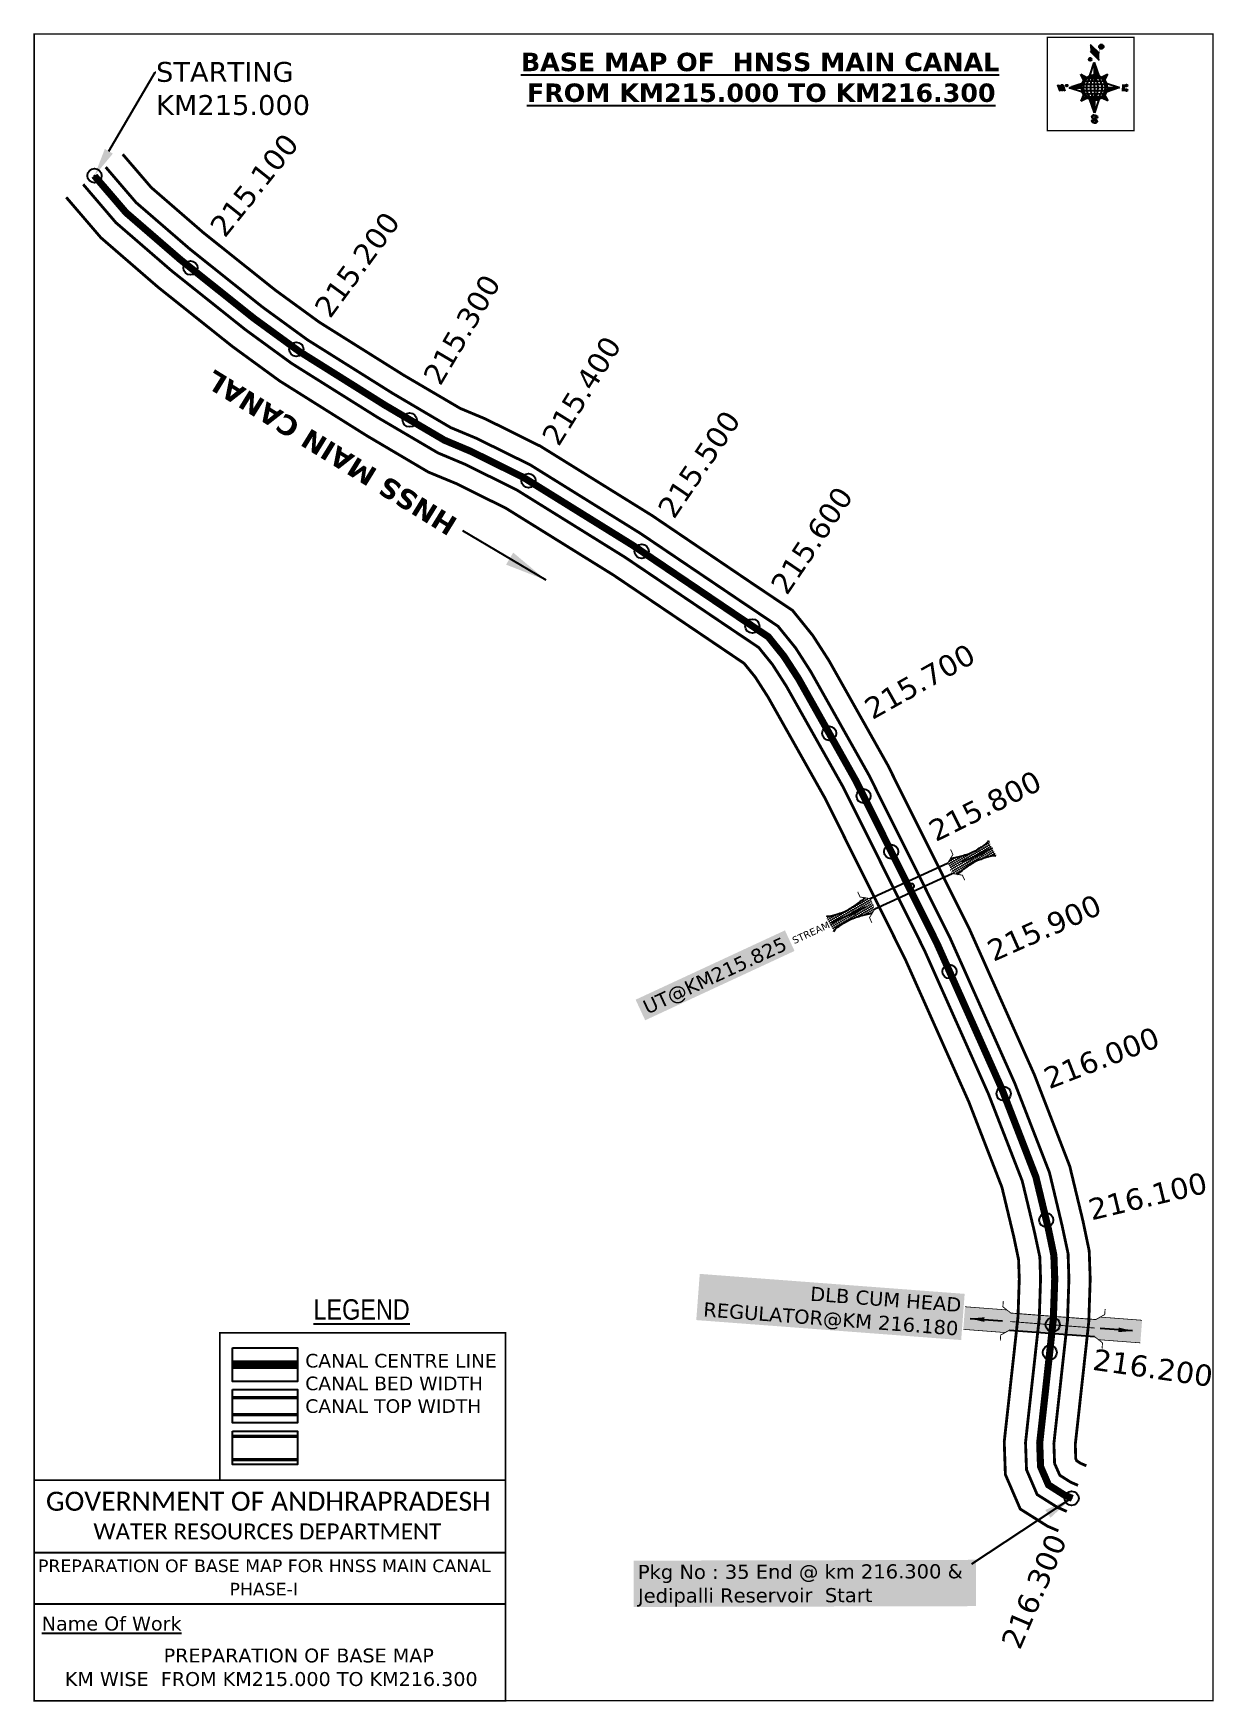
# Model space of a CAD drawing. Header units: inches. Extents: x 742597 to 743429, y 1629145 to 1630322.
import ezdxf
from ezdxf import colors
from ezdxf.entities.mleader import LeaderData, LeaderLine
from ezdxf.enums import TextEntityAlignment as Align
from ezdxf.math import Vec2, Vec3

# ---------------------------------------------------------------- set-up
doc = ezdxf.new("R2010")
doc.units = ezdxf.units.IN
doc.header["$MEASUREMENT"] = 0
doc.header["$PDMODE"] = 32
doc.header["$PDSIZE"] = 10
doc.linetypes.add('ACAD_ISO02W100', pattern=[15, 12, -3])
doc.linetypes.add('HIDDEN2', pattern=[0.1875, 0.125, -0.0625])
for name, color, linetype in [('AQUADUCT', 1, 'Continuous'), ('bord', 1, 'Continuous'), ('CANAL1', 1, 'Continuous'), ('CSMark', 72, 'Continuous'), ('DCBMS', 232, 'Continuous'), ('PAGE', 7, 'Continuous'), ('STRUCTURE', 5, 'Continuous'), ('TEXT', 7, 'Continuous')]:
    doc.layers.add(name, color=color, linetype=linetype)
doc.styles.add('ARIALN', font='ARIALN_1.TTF')
doc.styles.get("Standard").update_dxf_attribs({"font": 'verdana_0.ttf'})
doc.dimstyles.get("Standard").update_dxf_attribs({"dimtxt": 0.18, "dimasz": 0.18, "dimexe": 0.18, "dimexo": 0.0625, "dimgap": 0.09, "dimtad": 0, "dimtih": 1, "dimtoh": 1, "dimdec": 4, "dimzin": 0, "dimdsep": 46, "dimtxsty": 'Standard', "dimcen": 0.09, "dimadec": 0, "dimazin": 0, "dimtfac": 1, "dimtdec": 4, "dimtofl": 0, "dimtmove": 0, "dimatfit": 3, "dimfxl": 0, "dimtolj": 1, "dimtzin": 0, "dimarcsym": 0})
pattern_1 = [(267.297113149, (-8720374.938, 50637915.138), (10.5367255337, -0.497431438), [])]
pattern_2 = [(357.297113149, (-8720374.938, 50637915.138), (0.497431438, 10.5367255337), [])]

# ---------------------------------------------------------------- blocks, each defined once
blk = doc.blocks.new('*X16')
at = {"color": 0, "linetype": 'Continuous'}
for p, q in [((6321.6, 240.5), (6322.3, 241.2)), ((6321.6, 240.3), (6322.3, 241)), ((6321.6, 240.1), (6322.3, 240.8)), ((6321.6, 239.9), (6322.4, 240.7)), ((6321.6, 239.8), (6322.4, 240.6)), ((6321.6, 239.6), (6322.5, 240.5)), ((6321.6, 239.4), (6322.5, 240.3)), ((6321.6, 239.2), (6322.6, 240.2)), ((6321.7, 239.1), (6322.6, 240.1)), ((6321.8, 240.8), (6322.4, 241.4)), ((6321.8, 239), (6322.7, 240)), ((6321.8, 239), (6322.8, 239.9)), ((6321.9, 238.9), (6322.9, 239.8)), ((6322, 238.8), (6323, 239.7)), ((6322.1, 241.3), (6322.4, 241.6)), ((6322.1, 238.7), (6323.1, 239.6)), ((6322.2, 238.6), (6323.1, 239.6)), ((6322.3, 238.5), (6323.2, 239.5)), ((6322.4, 238.5), (6323.3, 239.4)), ((6322.5, 238.4), (6323.4, 239.3)), ((6322.7, 238.4), (6323.6, 239.3)), ((6322.8, 238.3), (6323.7, 239.2)), ((6322.9, 238.3), (6323.8, 239.1)), ((6323.1, 238.2), (6323.9, 239.1)), ((6323.2, 238.2), (6324, 239)), ((6323.3, 238.2), (6324.2, 239)), ((6323.5, 238.1), (6324.3, 238.9)), ((6323.7, 238.1), (6324.4, 238.9)), ((6323.8, 238.1), (6324.6, 238.8)), ((6324.1, 238.2), (6324.7, 238.8)), ((6324.3, 238.3), (6324.9, 238.8)), ((6324.6, 238.3), (6325.1, 238.8)), ((6324.8, 238.4), (6325.2, 238.8)), ((6325.1, 238.5), (6325.4, 238.8)), ((6325.4, 238.6), (6325.6, 238.8))]:
    blk.add_line(p, q, dxfattribs=at)
blk = doc.blocks.new('*X15')
at = {"color": 0, "linetype": 'Continuous'}
for p, q in [((6324.4, 240.3), (6324.5, 240.4)), ((6324.6, 240.3), (6324.8, 240.5)), ((6324.7, 240.2), (6325, 240.5)), ((6324.8, 240.2), (6325.2, 240.6)), ((6325, 240.1), (6325.5, 240.6)), ((6325.1, 240.1), (6325.6, 240.6)), ((6325.2, 240), (6325.8, 240.6)), ((6325.3, 240), (6326, 240.6)), ((6325.4, 239.9), (6326.1, 240.6)), ((6325.5, 239.8), (6326.2, 240.5)), ((6325.6, 239.8), (6326.3, 240.5)), ((6325.7, 239.7), (6326.5, 240.4)), ((6325.9, 239.6), (6326.6, 240.3)), ((6326, 239.5), (6326.7, 240.3)), ((6326, 239.4), (6326.8, 240.2)), ((6326.1, 239.3), (6327, 240.2)), ((6326.2, 239.3), (6327.1, 240.1)), ((6326.3, 239.2), (6327.1, 240)), ((6326.4, 239.1), (6327.2, 239.9)), ((6326.5, 239), (6327.3, 239.8)), ((6326.5, 238.9), (6327.4, 239.7)), ((6326.6, 238.8), (6327.5, 239.6)), ((6326.7, 238.7), (6327.5, 239.5)), ((6326.8, 238.6), (6327.6, 239.4)), ((6326.8, 238.5), (6327.7, 239.3)), ((6326.8, 236.5), (6327.4, 237)), ((6326.9, 238.3), (6327.8, 239.2)), ((6326.9, 238.2), (6327.9, 239.1)), ((6326.9, 236.8), (6327.6, 237.4)), ((6327, 238.1), (6327.8, 239)), ((6327, 237.9), (6327.8, 238.8)), ((6327, 237.8), (6327.8, 238.6)), ((6327, 237.6), (6327.8, 238.4)), ((6327, 237.4), (6327.8, 238.2)), ((6327, 237.3), (6327.8, 238)), ((6327, 237.1), (6327.8, 237.9))]:
    blk.add_line(p, q, dxfattribs=at)
blk = doc.blocks.new('H')
at = {"layer": 'bord', "extrusion": (0.000427885, 0.004792, 0.999988)}
h = blk.add_hatch(dxfattribs=at)
h.set_pattern_fill('LINE', color=8, scale=84.387686, angle=-2.7029, style=0)
h.set_pattern_definition(pattern_2)
h.paths.add_polyline_path([(-492, 786, -0.090992), (-448, 775), (-486, 912)])
h = blk.add_hatch(dxfattribs=at)
h.set_pattern_fill('LINE', color=8, scale=84.387686, angle=-92.7029, style=0)
h.set_pattern_definition(pattern_1)
h.paths.add_polyline_path([(-625, 665, -0.090992), (-615, 710), (-751, 671)])
h = blk.add_hatch(dxfattribs=at)
h.set_pattern_fill('LINE', color=8, scale=84.387686, angle=-2.7029, style=0)
h.set_pattern_definition(pattern_2)
h.paths.add_polyline_path([(-504, 533, -0.090992), (-549, 543), (-510, 406)])
h = blk.add_hatch(dxfattribs=at)
h.set_pattern_fill('LINE', color=8, scale=84.387686, angle=-92.7029, style=0)
h.set_pattern_definition(pattern_1)
h.paths.add_polyline_path([(-246, 647), (-372, 653, -0.090992), (-382, 609)])
for p, q in [((-519, 1020, -1217), (-435, 927, -1216)), ((-516, 1087, -1217), (-432, 994, -1217)), ((-538, 774, -1216), (-487, 906, -1216)), ((-487, 906, -1216), (-493, 780, -1216)), ((-487, 906, -1216), (-448, 769, -1216)), ((-865, 701, -1215), (-847, 638, -1215)), ((-847, 700, -1215), (-829, 637, -1215)), ((-829, 699, -1215), (-811, 636, -1215)), ((-829, 699, -1215), (-811, 698, -1215)), ((-811, 698, -1215), (-794, 635, -1215)), ((-752, 665, -1215), (-615, 704, -1215)), ((-627, 794, -1216), (-567, 760, -1216)), ((-627, 794, -1216), (-584, 747, -1215)), ((-599, 731, -1215), (-627, 794, -1216)), ((-421, 753, -1216), (-359, 781, -1216)), ((-359, 781, -1216), (-405, 739, -1216)), ((-359, 781, -1216), (-392, 721, -1215)), ((-379, 693, -1215), (-246, 641, -1215)), ((-213, 669, -1215), (-217, 601, -1215)), ((-752, 665, -1215), (-625, 659, -1215)), ((-619, 614, -1215), (-752, 665, -1215)), ((-639, 526, -1214), (-606, 585, -1215)), ((-639, 526, -1214), (-593, 568, -1215)), ((-577, 553, -1215), (-639, 526, -1214)), ((-511, 400, -1214), (-549, 537, -1214)), ((-460, 533, -1215), (-511, 400, -1214)), ((-505, 527, -1214), (-511, 400, -1214)), ((-371, 513, -1214), (-431, 546, -1215)), ((-371, 513, -1214), (-414, 560, -1215)), ((-399, 576, -1215), (-371, 513, -1214)), ((-246, 641, -1215), (-383, 603, -1215)), ((-373, 647, -1215), (-246, 641, -1215)), ((-197, 600, -1215), (-194, 668, -1215))]:
    blk.add_line(p, q, dxfattribs=at)
at = {"layer": 'bord', "color": 8, "linetype": 'ByBlock', "extrusion": (0.000427885, 0.004792, 0.999988)}
for p, q in [((-375, 679, -1215), (-620, 691, -1215)), ((-386, 711, -1215), (-605, 722, -1215)), ((-411, 744, -1216), (-578, 752, -1216)), ((-493, 780, -1216), (-505, 527, -1214)), ((-373, 647, -1215), (-625, 659, -1215)), ((-378, 616, -1215), (-623, 628, -1215)), ((-392, 585, -1215), (-611, 595, -1215)), ((-420, 555, -1215), (-587, 562, -1215))]:
    blk.add_line(p, q, dxfattribs=at)
at = {"layer": 'bord', "extrusion": (0.000427885, 0.004792, 0.999988), "elevation": -1212}
for points, const_width in [([(-522, 960), (-516, 1093)], 1.61), ([(-434, 933), (-428, 1066)], 1.61), ([(-870, 707), (-846, 706)], 0.642), ([(-829, 643), (-821, 678)], 0.642), ([(-793, 641), (-782, 694)], 0.642), ([(-223, 676), (-174, 673)], 0.706), ([(-829, 643), (-855, 644)], 0.642), ([(-811, 642), (-784, 641)], 0.642), ([(-177, 605), (-226, 607)], 0.706), ([(-195, 645), (-185, 644)], 0.706)]:
    blk.add_lwpolyline(points, dxfattribs=dict(at, const_width=const_width))
for points, const_width in [([(-414, 1073, 1), (-398, 1058, 1)], 22.3), ([(-530, 950, 1), (-520, 939, 1)], 14.8), ([(-776, 697, 1), (-769, 690, 1)], 8.9), ([(-180, 618, 1), (-173, 611, 1)], 9.79), ([(-178, 667, 1), (-171, 660, 1)], 9.79), ([(-490, 362, 1), (-498, 369, 1)], 11.1), ([(-525, 322, 1), (-533, 329, 1)], 11.1)]:
    blk.add_lwpolyline(points, format="xyb", close=True, dxfattribs=dict(at, const_width=const_width))
for points in [[(-537, 317), (-531, 310), (-520, 307), (-505, 307), (-494, 310), (-486, 318), (-487, 326), (-491, 333), (-494, 336), (-503, 341), (-522, 347), (-530, 352), (-534, 355), (-537, 363), (-537, 373), (-530, 381), (-520, 384), (-504, 384), (-493, 380), (-487, 373)], [(-522, 348), (-526, 354), (-528, 361), (-528, 371), (-526, 375), (-521, 381), (-515, 384)], [(-505, 307), (-499, 312), (-497, 319), (-497, 327), (-501, 335), (-509, 343)]]:
    blk.add_lwpolyline(points, dxfattribs=at)
at = {"layer": 'bord', "extrusion": (0.000427885, 0.004792, 0.999988)}
for centre, radius in [((-406, 1065, -1212), 22.3), ((-525, 944, -1212), 14.8), ((-773, 694, -1212), 8.9), ((-498, 659, -1212), 127), ((-177, 615, -1212), 9.79), ((-174, 663, -1212), 9.79), ((-494, 365, -1212), 11.1), ((-529, 325, -1212), 11.1)]:
    blk.add_circle(centre, radius, dxfattribs=at)
at = {"layer": 'bord', "color": 8, "linetype": 'ByBlock', "extrusion": (0.000427885, 0.004792, 0.999988)}
for centre, radius, start, end in [((-482, 658, -1212), 128, 94.9254, 259.6691), ((-437, 656, -1212), 141, 113.2864, 241.308), ((-316, 651, -1212), 222, 142.5892, 212.0053), ((-560, 662, -1212), 141, 293.2864, 61.308), ((-681, 668, -1212), 222, 322.5892, 32.0053), ((-515, 660, -1212), 128, 274.9254, 79.6691)]:
    blk.add_arc(centre, radius, start, end, dxfattribs=at)
at = {"layer": 'bord', "extrusion": (0.000427885, 0.004792, 0.999988)}
for points in [[(-516, 1093, -1212), (-431, 1000, -1212), (-519, 1026, -1212), (-434, 933, -1212)], [(-864, 707, -1212), (-846, 706, -1212), (-846, 644, -1212), (-829, 643, -1212)], [(-829, 705, -1212), (-811, 704, -1212), (-811, 642, -1212), (-793, 641, -1212)], [(-193, 674, -1212), (-197, 606, -1212), (-213, 675, -1212), (-216, 607, -1212)]]:
    blk.add_solid(points, dxfattribs=at)
at = {"layer": 'bord', "extrusion": (0.000427885, 0.004792, 0.999988), "xscale": 7.977342409717546, "yscale": 7.977342408231451, "zscale": 7.977342408476333, "rotation": 138.0840426661453}
for name, p in [('*X15', (38301, -31929, -1212)), ('*X16', (38314, -31951, -1212))]:
    blk.add_blockref(name, p, dxfattribs=at)
blk = doc.blocks.new('UT')
at = {"layer": 'STRUCTURE'}
h = blk.add_hatch(dxfattribs=at)
h.set_pattern_fill('DASH', color=150, scale=8, angle=-39.6278, style=0)
h.set_pattern_definition([(320.372247933, (-4370.464, -6260.8811), (1.40800153113, 0.132407282), [1, -1])])
h.paths.add_polyline_path([(765163, 1700681.9), (765165.6, 1700680.6), (765167.2, 1700680.3), (765169.1, 1700680), (765172.4, 1700679.6), (765176.4, 1700679.3), (765179.5, 1700679.5), (765183.1, 1700679.9), (765187.7, 1700680.9), (765188.9, 1700681.2), (765193.1, 1700682.2), (765196.1, 1700680.2), (765196.1, 1700672.2), (765193.1, 1700670.2), (765190.5, 1700670.8), (765188.1, 1700671.3), (765185.5, 1700671.8), (765183.6, 1700672.1), (765181, 1700672.5), (765180.3, 1700672.5), (765178.5, 1700672.6), (765176.7, 1700672.6), (765174.6, 1700672.5), (765172.5, 1700672.3), (765170.4, 1700672), (765168.5, 1700671.7), (765166.1, 1700671.2), (765165, 1700670.8), (765163, 1700669.7)])
h.paths.add_polyline_path([(765259.1, 1700682.2), (765256.1, 1700680.2), (765256.1, 1700672.2), (765259.1, 1700670.2), (765261.9, 1700671), (765264.4, 1700671.6), (765266.4, 1700672), (765269.1, 1700672.5), (765272.7, 1700673), (765276.1, 1700673.1), (765278.6, 1700672.9), (765281.2, 1700672.7), (765283.9, 1700672.3), (765286.4, 1700671.9), (765288, 1700671.3), (765289.2, 1700670.6), (765289.1, 1700682.7), (765287.6, 1700681.8), (765285.7, 1700681.2), (765283, 1700680.7), (765281.2, 1700680.4), (765276.7, 1700679.9), (765272.7, 1700679.9), (765268.7, 1700680.3), (765264.8, 1700681), (765261.2, 1700681.7)])
at = {"layer": 'STRUCTURE', "color": 150, "const_width": 0.628}
for points in [[(765190.1, 1700688.2), (765190.1, 1700684.2), (765196.1, 1700680.2), (765256.1, 1700680.2), (765262.1, 1700684.2), (765262.1, 1700688.2)], [(765190.1, 1700664.2), (765190.1, 1700668.2), (765196.1, 1700672.2), (765256.1, 1700672.2), (765262.1, 1700668.2), (765262.1, 1700664.2)]]:
    blk.add_lwpolyline(points, dxfattribs=at)
at = {"layer": 'STRUCTURE', "color": 150}
for points in [[(765196.1, 1700680.2), (765256.1, 1700680.2)], [(765196.1, 1700672.2), (765256.1, 1700672.2)], [(765196.1, 1700672.2), (765256.1, 1700672.2)]]:
    blk.add_lwpolyline(points, dxfattribs=at)
at = {"layer": 'STRUCTURE', "color": 0}
blk.add_circle((765226.1, 1700676.2), 1.89, dxfattribs=at)
at = {"layer": 'STRUCTURE', "color": 150}
for points in [[(765163, 1700681.9), (765164.4, 1700681.1), (765167.9, 1700680.2), (765171.2, 1700679.8), (765176.1, 1700679.4), (765184.7, 1700680.3), (765193.1, 1700682.2)], [(765289.1, 1700682.7), (765287.8, 1700681.9), (765284.3, 1700680.9), (765280.9, 1700680.4), (765276.1, 1700679.8), (765267.4, 1700680.5), (765259.1, 1700682.2)], [(765163, 1700669.7), (765164.3, 1700670.6), (765167.8, 1700671.6), (765171.2, 1700672.1), (765176, 1700672.6), (765184.7, 1700672), (765193.1, 1700670.2)], [(765289.2, 1700670.6), (765287.8, 1700671.4), (765284.2, 1700672.3), (765280.9, 1700672.7), (765276.1, 1700673.1), (765267.4, 1700672.2), (765259.1, 1700670.2)]]:
    blk.add_spline(points, degree=3, dxfattribs=at)
at = {"layer": 'STRUCTURE', "color": 0}
blk.add_text('STREAM', height=5, dxfattribs=at).set_placement((765148.2, 1700675.8), align=Align.MIDDLE_CENTER)
for points in [[(765190.9, 1700676), (765164.2, 1700675.8)], [(765289.3, 1700676.7), (765265.4, 1700676.4)]]:
    blk.add_leader(points, dimstyle='Standard', override={"dimasz": 10, "dimgap": 0.09, "dimtad": 0}, dxfattribs=at)
blk = doc.blocks.new('DLB')
at = {"layer": 'STRUCTURE'}
h = blk.add_hatch(dxfattribs=at)
h.set_pattern_fill('DOTS', color=6, scale=20, angle=320.37224793, style=0)
h.paths.add_polyline_path([(769699.5, 1706950), (769699.5, 1706934), (769729.1, 1706934), (769732.1, 1706936), (769792.1, 1706936), (769795.1, 1706934), (769824.7, 1706934), (769824.7, 1706950), (769795.1, 1706950), (769792.1, 1706948), (769732.1, 1706948), (769729.1, 1706950)])
at = {"layer": 'STRUCTURE', "color": 6, "linetype": 'ACAD_ISO02W100', "ltscale": 0.5, "const_width": 0.5}
for points in [[(769699.5, 1706950), (769729.1, 1706950)], [(769795.1, 1706950), (769824.7, 1706950)], [(769699.5, 1706934), (769729.1, 1706934)], [(769795.1, 1706934), (769824.7, 1706934)]]:
    blk.add_lwpolyline(points, dxfattribs=at)
at = {"layer": 'STRUCTURE', "color": 6, "const_width": 0.628}
for points in [[(769726.1, 1706956), (769726.1, 1706952), (769732.1, 1706948), (769792.1, 1706948), (769798.1, 1706952), (769798.1, 1706956)], [(769732.1, 1706942), (769792.1, 1706942)], [(769726.1, 1706928), (769726.1, 1706932), (769732.1, 1706936), (769792.1, 1706936), (769798.1, 1706932), (769798.1, 1706928)]]:
    blk.add_lwpolyline(points, dxfattribs=at)
at = {"layer": 'STRUCTURE', "color": 6}
blk.add_lwpolyline([(769732.1, 1706936), (769792.1, 1706936)], dxfattribs=at)
blk.add_lwpolyline([(769732.1, 1706936), (769792.1, 1706936)], dxfattribs=at)
at = {"layer": 'STRUCTURE', "color": 0}
blk.add_circle((769762.1, 1706942), 1.8, dxfattribs=at)
for points in [[(769703.8, 1706942), (769726.7, 1706942)], [(769818.6, 1706942), (769795.7, 1706942)]]:
    blk.add_leader(points, dimstyle='Standard', override={"dimasz": 10, "dimgap": 0.09, "dimtad": 0}, dxfattribs=at)

msp = doc.modelspace()

# ---------------------------------------------------------------- linework, layer by layer
at = {"color": 3}
for p in [(742639.9, 1630221.4), (742707.6, 1630156.4), (742782.2, 1630099), (742862.1, 1630049.2), (742945.9, 1630006.4), (743025.7, 1629956.5), (743103.7, 1629903.8), (743157.9, 1629828.2), (743201.6, 1629744.8), (743242.7, 1629660.2), (743280.9, 1629574.1), (743310.9, 1629485), (743313.4, 1629391.6), (743328.8, 1629288.8)]:
    msp.add_point(p, dxfattribs=at)
at = {"layer": 'CANAL1', "color": 5, "const_width": 2}
for points in [[(743333.3, 1629297.9), (743328.2, 1629300.1), (743320.5, 1629305), (743316.8, 1629313.3), (743316.3, 1629327.4), (743325.9, 1629414.3), (743326.9, 1629443.4), (743326.3, 1629461.3), (743322.1, 1629481), (743313.2, 1629518.4), (743288.7, 1629581.5), (743243, 1629684.1), (743185.7, 1629799.1), (743144.9, 1629871.7), (743134.2, 1629888.4), (743121.8, 1629903.7), (743097.4, 1629920.1), (743024.9, 1629969.1), (742947.1, 1630017.5), (742909.2, 1630036.2), (742891, 1630043.8), (742850, 1630068), (742790, 1630105.7), (742758.3, 1630128.8), (742707.1, 1630169.7), (742669.2, 1630202.5), (742648.1, 1630227.1), (742647.8, 1630227.4)], [(742631.9, 1630215.3), (742632.6, 1630214.5), (742655, 1630188.3), (742694.3, 1630154.3), (742746.2, 1630112.9), (742778.8, 1630089.1), (742839.6, 1630050.9), (742882.1, 1630025.9), (742900.9, 1630018), (742937.3, 1630000), (743014, 1629952.3), (743086.2, 1629903.5), (743108.2, 1629888.7), (743117.9, 1629876.7), (743127.7, 1629861.4), (743168, 1629789.8), (743224.9, 1629675.5), (743270.2, 1629573.8), (743294, 1629512.5), (743302.6, 1629476.6), (743306.4, 1629458.9), (743306.9, 1629443.4), (743306, 1629415.8), (743296.3, 1629328.1), (743297, 1629308.9), (743304.5, 1629291.4), (743318.8, 1629282.4), (743325.4, 1629279.5)]]:
    msp.add_lwpolyline(points, dxfattribs=at)
at = {"layer": 'CANAL1', "color": 200, "const_width": 2}
for points in [[(742659.8, 1630236.5), (742679.9, 1630213.1), (742716.7, 1630181.2), (742767.4, 1630140.7), (742798.4, 1630118.1), (742857.8, 1630080.8), (742897.8, 1630057.3), (742915.5, 1630049.9), (742954.4, 1630030.6), (743033.1, 1629981.7), (743105.7, 1629932.5), (743132.1, 1629914.8), (743146.3, 1629897.2), (743157.7, 1629879.5), (743199, 1629806.1), (743256.6, 1629690.5), (743302.6, 1629587.3), (743327.5, 1629522.9), (743336.8, 1629484.3), (743341.2, 1629463.2), (743341.9, 1629443.4), (743340.9, 1629413.3), (743338.2, 1629388.5)], [(742620, 1630206.2), (742620.9, 1630205.1), (742644.4, 1630177.7), (742684.7, 1630142.8), (742737.1, 1630101), (742770.4, 1630076.7), (742831.8, 1630038.1), (742875.3, 1630012.4), (742894.7, 1630004.4), (742930, 1629986.9), (743005.9, 1629939.7), (743077.8, 1629891.1), (743097.9, 1629877.5), (743105.7, 1629867.9), (743114.8, 1629853.7), (743154.8, 1629782.7), (743211.4, 1629669.1), (743256.4, 1629568.1), (743279.7, 1629508), (743288, 1629473.3), (743291.4, 1629457.1), (743291.9, 1629443.4), (743291, 1629416.9), (743288.5, 1629394)], [(743288.5, 1629394), (743281.3, 1629328.7), (743282.1, 1629305.5), (743292.6, 1629281.2), (743311.8, 1629269.1), (743319.5, 1629265.8)], [(743338.2, 1629388.5), (743331.4, 1629326.8), (743331.7, 1629316.7), (743332.4, 1629315.2), (743335.2, 1629313.4), (743339.2, 1629311.7)]]:
    msp.add_lwpolyline(points, dxfattribs=at)
at = {"layer": 'CANAL1', "color": 1, "linetype": 'HIDDEN2', "ltscale": 100, "const_width": 5}
for points in [[(742639.9, 1630221.4), (742640.3, 1630220.8), (742662.1, 1630195.4), (742700.7, 1630162), (742752.3, 1630120.8), (742784.4, 1630097.4), (742844.8, 1630059.5), (742886.6, 1630034.9), (742905.1, 1630027.1), (742942.2, 1630008.7), (743019.5, 1629960.7), (743091.8, 1629911.8), (743115, 1629896.2), (743126, 1629882.5), (743136.3, 1629866.6), (743176.9, 1629794.4), (743234, 1629679.8), (743279.5, 1629577.7), (743303.6, 1629515.4), (743312.4, 1629478.8), (743316.3, 1629460.1), (743316.9, 1629443.4), (743315.9, 1629415.1), (743313.3, 1629391.3)], [(743313.3, 1629391.3), (743306.3, 1629327.8), (743306.9, 1629311.1), (743312.5, 1629298.2), (743323.5, 1629291.2), (743329.3, 1629288.7)]]:
    msp.add_lwpolyline(points, dxfattribs=at)
at = {"layer": 'CANAL1', "color": 1, "linetype": 'HIDDEN2', "ltscale": 100, "const_width": 6, "elevation": -0.5}
msp.add_lwpolyline([(742783.1, 1629383), (742737.1, 1629383)], dxfattribs=at)
at = {"layer": 'CANAL1', "color": 5, "const_width": 2.4, "elevation": -0.5}
for points in [[(742783.1, 1629359.7), (742737.1, 1629359.7)], [(742783.1, 1629347.7), (742737.1, 1629347.7)]]:
    msp.add_lwpolyline(points, dxfattribs=at)
at = {"layer": 'CANAL1', "color": 200, "const_width": 2.4, "elevation": -0.5}
for points in [[(742783.1, 1629332.5), (742737.1, 1629332.5)], [(742783.1, 1629316), (742737.1, 1629316)]]:
    msp.add_lwpolyline(points, dxfattribs=at)
at = {"layer": 'PAGE', "const_width": 1, "elevation": -0.1}
msp.add_lwpolyline([(742597.4, 1630321.3), (742597.4, 1629146), (743428.4, 1629146), (743428.4, 1630321.3), (742597.4, 1630321.3)], dxfattribs=at)
at = {"layer": 'PAGE', "elevation": -0.1}
for points, const_width in [([(743372.7, 1630318.9), (743311.6, 1630318.9), (743311.6, 1630253.2), (743372.7, 1630253.2)], 1), ([(742929.6, 1629301.6), (742728.3, 1629301.6), (742728.3, 1629405.4), (742929.6, 1629405.4)], 1.2), ([(742597.4, 1629301.6), (742929.6, 1629301.6), (742929.6, 1629146), (742597.4, 1629146)], 1.2)]:
    msp.add_lwpolyline(points, close=True, dxfattribs=dict(at, const_width=const_width))
at = {"layer": 'PAGE', "elevation": -0.5}
for points in [[(742737.1, 1629394.8), (742783.1, 1629394.8), (742783.1, 1629371.2), (742737.1, 1629371.2)], [(742737.1, 1629365.5), (742783.1, 1629365.5), (742783.1, 1629342), (742737.1, 1629342)], [(742737.1, 1629336.2), (742783.1, 1629336.2), (742783.1, 1629312.7), (742737.1, 1629312.7)]]:
    msp.add_lwpolyline(points, close=True, dxfattribs=at)
at = {"layer": 'PAGE', "elevation": -0.1}
for points in [[(742597.4, 1629250.6), (742929.6, 1629250.6)], [(742597.4, 1629214.3), (742929.6, 1629214.3)]]:
    msp.add_lwpolyline(points, dxfattribs=at)
at = {"layer": 'STRUCTURE', "color": 0}
for p in [(743182.1, 1629784), (743315.5, 1629411.2)]:
    msp.add_point(p, dxfattribs=at)

# ---------------------------------------------------------------- block references
at = {"layer": 'AQUADUCT', "color": 1, "xscale": 0.0703495379661093, "yscale": 0.07034953800030053, "zscale": 0.07034953795990817, "rotation": 3.078330607406165}
msp.add_blockref('H', (743382.3, 1630239.5, 85.3), dxfattribs=at)
at = {"layer": 'STRUCTURE', "color": 0}
for name, p, rotation in [('UT', (755305.4, -235145.3), 24.59699069698624), ('DLB', (-154364.5, -13864.7), 355.6267948363446)]:
    msp.add_blockref(name, p, dxfattribs=dict(at, rotation=rotation))

# ---------------------------------------------------------------- texts
at = {"layer": 'CANAL1', "insert": (742890.3, 1629966.4), "char_height": 14, "width": 205.129, "attachment_point": 1, "rotation": 148.3381}
msp.add_mtext('\\pi0.96322;{\\fVerdana|b1|i0|c0|p34;HNSS MAIN CANAL}', dxfattribs=at)
at = {"layer": 'CSMark', "color": 1}
for s, rotation, p in [('215.100', 51.4108, (742725.9, 1630181.6)), ('215.200', 53.878, (742799.9, 1630124.4)), ('215.300', 59.5161, (742877.2, 1630076.3)), ('215.400', 58.146, (742960.7, 1630033.7)), ('215.500', 55.918, (743042.2, 1629982.8)), ('215.600', 56.1027, (743121.8, 1629929)), ('215.700', 29.3605, (743184.6, 1629844)), ('215.800', 26.4826, (743229.6, 1629758.1)), ('215.900', 24.0172, (743270.6, 1629673.8)), ('216.000', 21.1849, (743310.2, 1629584.1)), ('216.100', 13.457, (743341.1, 1629492)), ('216.200', 351.7833, (743344, 1629386.9)), ('216.300', 66.8186, (743285.4, 1629184.2))]:
    msp.add_text(s, height=15, rotation=rotation, dxfattribs=at).set_placement(p, align=Align.MIDDLE_LEFT)
at = {"layer": 'PAGE', "extrusion": (0.000201441, 0.004807, 0.999988), "style": 'ARIALN'}
msp.add_text('%%ULEGEND', height=14.4, rotation=359.9999, dxfattribs=at).set_placement((742828.2, 1629402.4, 7981.9), align=Align.MIDDLE)
at = {"layer": 'PAGE', "extrusion": (0.000201441, 0.004807, 0.999988)}
for s, height, p in [('PREPARATION OF BASE MAP FOR HNSS MAIN CANAL', 8.878, (742600.1, 1629217.2, 7980.9)), ('%%UName Of Work', 9.822, (742602.7, 1629176, 7979.6))]:
    msp.add_text(s, height=height, rotation=359.9999, dxfattribs=at).set_placement(p)
for s, height, p in [('PHASE-I', 8.88, (742759.2, 1629205.2, 7980.9)), ('PREPARATION OF BASE MAP', 9.822, (742783.9, 1629158.4, 7979.7)), ('KM WISE  FROM KM215.000 TO KM216.300', 9.822, (742764.5, 1629141.8, 7979.7))]:
    msp.add_text(s, height=height, rotation=359.9999, dxfattribs=at).set_placement(p, align=Align.MIDDLE_CENTER)
at = {"layer": 'PAGE', "extrusion": (0.000201441, 0.004807, 0.999988), "attachment_point": 1, "text_direction": (1, -1e-06, -0.000201)}
for s, insert, char_height, width in [('CANAL CENTRE LINE CANAL BED WIDTH {\\H2.3741x; }CANAL TOP WIDTH{\\H1.9188x; }', (742788.5, 1629390.6, -0.5), 9.6, 168.926), ('\\pi3.5885;{\\fCalibri|b0|i0|c0|p34;\\H1.3333x;GOVERNMENT OF ANDHRAPRADESH\\P\\pi37.073;\\H0.83998x;WATER RESOURCES DEPARTMENT}', (742602.1, 1629293.4, -1.4), 10.059, 321.276)]:
    msp.add_mtext(s, dxfattribs=dict(at, insert=insert, char_height=char_height, width=width))
at = {"layer": 'STRUCTURE', "color": 5, "char_height": 10, "attachment_point": 1, "bg_fill": 1, "box_fill_scale": 1.3, "bg_fill_color": 7, "bg_fill_true_color": 16777215, "bg_fill_transparency": 4390977}
for s, insert, width, rotation in [('UT@KM215.825', (743025.4, 1629638.9), 110.08, 24.9027), ('\\pi75.788;DLB CUM HEAD \\P\\pi1.4432;REGULATOR@KM 216.180', (743069.4, 1629443.8), 181.289, 355.6879), ('Pkg No : 35 End @ km 216.300 &\\PJedipalli Reservoir  Start', (743023, 1629241.8), 235.312, 0.1432)]:
    msp.add_mtext(s, dxfattribs=dict(at, insert=insert, width=width, rotation=rotation))
at = {"layer": 'TEXT', "color": 1, "insert": (742918.8, 1630308.1), "char_height": 13, "width": 379.826, "attachment_point": 1}
msp.add_mtext('\\pi21.755;{\\fVerdana|b1|i0|c0|p34;\\LBASE MAP OF  HNSS MAIN CANAL \\P\\pi26.025;FROM KM215.000 TO KM216.300}', dxfattribs=at)

# ---------------------------------------------------------------- leaders
at = {"layer": 'CANAL1'}
msp.add_leader([(742958.4, 1629936.1), (742899.6, 1629970.9)], dimstyle='Standard', override={"dimasz": 30, "dimgap": 0.09, "dimtad": 0}, dxfattribs=at)
at = {"layer": 'DCBMS'}
msp.add_leader([(743328.8, 1629288.8), (743258.3, 1629242.4)], dimstyle='Standard', override={"dimasz": 20, "dimgap": 0.09, "dimtad": 0}, dxfattribs=at)
at = {"layer": 'DCBMS', "color": 5}
ml = msp.add_multileader_mtext('Standard', dxfattribs=at)
ml.set_content('STARTING\\PKM215.000', color=5)
ml.set_leader_properties()
ml.build(insert=Vec2(0, 0))
ml.multileader.update_dxf_attribs({"dogleg_length": 0.36, "arrow_head_size": 20})
ctx = ml.context
ctx.base_point, ctx.char_height, ctx.arrow_head_size, ctx.landing_gap_size, ctx.plane_origin = Vec3(742683.2, 1630294.4, -0.1), 14, 20, 0.09, Vec3(743563.4, 1630193, -0.1)
notes = []
notes.append((ctx, [(1, (1, 1, 0), (742682.8, 1630294.4, -0.1), (1, 0), 0.36, [(0, [(742639.9, 1630221.4, -0.1)], 0, [])])]))
ctx.mtext.insert, ctx.mtext.flow_direction = Vec3(742683.3, 1630301.6, -0.1), 5
for ctx, leaders in notes:
    for number, flags, end, landing, length, lines in leaders:
        leader = LeaderData()
        leader.index, (leader.has_last_leader_line, leader.has_dogleg_vector, leader.attachment_direction) = number, flags
        leader.last_leader_point, leader.dogleg_vector, leader.dogleg_length = Vec3(end), Vec3(landing), length
        for number, points, colour, breaks in lines:
            line = LeaderLine()
            line.index, line.vertices, line.color, line.breaks = number, Vec3.list(points), colors.encode_raw_color(colour), breaks
            leader.lines.append(line)
        ctx.leaders.append(leader)

doc.saveas('drawing.dxf')
